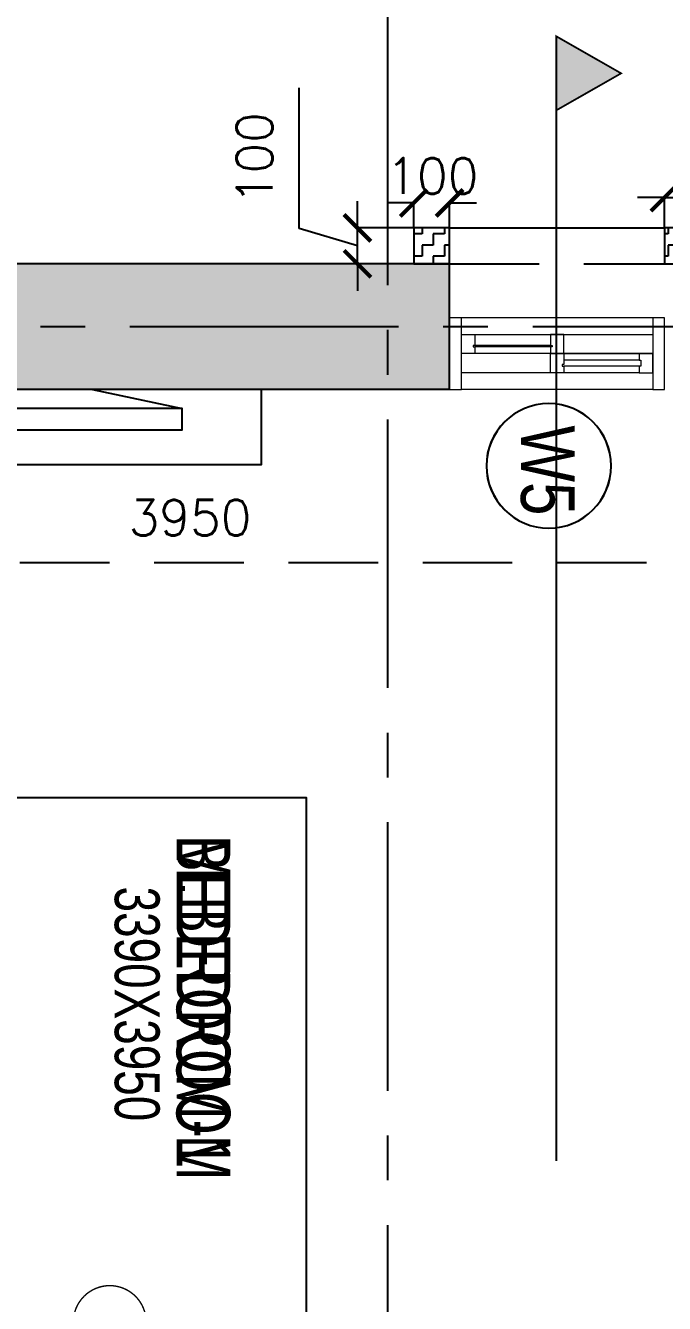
# Model space of a CAD drawing. Header units: millimetres. Extents: x -414464 to 1686, y -90036 to 108605.
# Drawn here: x -119100 to -117316, y -58068 to -54499 of the extents above; entities that cross this region are included whole.
import ezdxf
from ezdxf.enums import TextEntityAlignment as Align

# ---------------------------------------------------------------- set-up
doc = ezdxf.new("R2010")
doc.units = ezdxf.units.MM
doc.header["$LTSCALE"] = 1000
doc.header["$MEASUREMENT"] = 0
for name, pattern in [('$1$AUDIT_D_120904163729-0', [0]), ('$36$HIDDEN', [0.375, 0.25, -0.125]), ('AUDIT_D_120904163729-0', [0]), ('T8(T9 IS SIMILAR) - DIMENSION & TEXTING$1$HIDDEN', [0.375, 0.25, -0.125]), ('T8(T9 IS SIMILAR) - TYPICAL FLOOR ELEVATION$1$AUDIT_D_120904163729-0', [0]), ('T8(T9 IS SIMILAR) - TYPICAL FLOOR ELEVATION$1$HIDDEN', [0.375, 0.25, -0.125]), ('T8_PROFILE SECTIONS$0$HIDDEN', [0.375, 0.25, -0.125]), ('T8_PROFILE SECTIONS$0$PHANTOM2', [1.25, 0.625, -0.125, 0.125, -0.125, 0.125, -0.125]), ('T8_REFUGE COLUMNS$1$CENTER2', [1.125, 0.75, -0.125, 0.125, -0.125])]:
    doc.linetypes.add(name, pattern=pattern)
doc.layers.get('0').update_dxf_attribs({"linetype": 'AUDIT_D_120904163729-0'})
for name, color, linetype in [('$0$A-HATCH -160', 251, '$1$AUDIT_D_120904163729-0'), ('$21$A-DIMENSIONS', 2, '$36$HIDDEN'), ('2BHK-A - FRONT$0$2BHK-A - FRONT$0$a-furniture', 8, 'Continuous'), ('2BHK-A - FRONT$1$a-furniture', 8, 'Continuous'), ('2BHK-A - FRONT$1$a-window-no', 125, 'Continuous'), ('a-rcc', 3, 'Continuous'), ('T8(T9 IS SIMILAR) - DIMENSION & TEXTING$1$A-DIMENSIONS', 2, 'T8(T9 IS SIMILAR) - DIMENSION & TEXTING$1$HIDDEN'), ('T8(T9 IS SIMILAR) - DIMENSION & TEXTING$1$a-window-no', 125, 'Continuous'), ('T8(T9 IS SIMILAR) - TYPICAL FLOOR ELEVATION$1$A-DIM', 1, 'T8(T9 IS SIMILAR) - TYPICAL FLOOR ELEVATION$1$AUDIT_D_120904163729-0'), ('T8(T9 IS SIMILAR) - TYPICAL FLOOR ELEVATION$1$A-WALL HATCH', 252, 'T8(T9 IS SIMILAR) - TYPICAL FLOOR ELEVATION$1$AUDIT_D_120904163729-0'), ('T8(T9 IS SIMILAR) - TYPICAL FLOOR ELEVATION$1$A-WALL-FEATURES', 6, 'T8(T9 IS SIMILAR) - TYPICAL FLOOR ELEVATION$1$AUDIT_D_120904163729-0'), ('T8(T9 IS SIMILAR)$1$$6$a-beam 2', 50, 'Continuous'), ('T8_PROFILE SECTIONS$0$A-PROFILE SECTIONS', 81, 'T8_PROFILE SECTIONS$0$PHANTOM2'), ('T8_REFUGE COLUMNS$1$A-CENTERLINE', 193, 'T8_REFUGE COLUMNS$1$CENTER2'), ('T8_REFUGE COLUMNS$1$A-RCC COLS', 3, 'Continuous'), ('T8_TYPICAL COLUMNS$1$A-RCC COLS', 3, 'Continuous')]:
    doc.layers.add(name, color=color, linetype=linetype)
for name, color, linetype, lineweight in [('2BHK-A - FRONT$1$a-Text', 4, 'Continuous', 0), ('2BHK-A - FRONT$1$a-TEXT -R SIZE', 4, 'Continuous', 0), ('2BHK-A - FRONT$1$A-WALL- 160', 6, 'Continuous', 30), ('2BHK-A - FRONT$1$Window', 4, 'Continuous', 20), ('T8(T9 IS SIMILAR) - DIMENSION & TEXTING$1$a-Text', 4, 'Continuous', 0), ('T8(T9 IS SIMILAR) - DIMENSION & TEXTING$1$a-TEXT -R SIZE', 4, 'Continuous', 0), ('T8(T9 IS SIMILAR)$1$D&W', 8, 'Continuous', 25), ('T8_REFUGE COLUMNS$1$A-COLUMN NO size reduce', 81, 'Continuous', 25)]:
    doc.layers.add(name, color=color, linetype=linetype, lineweight=lineweight)
doc.layers.add('T8_REFUGE COLUMNS$1$COL-HATCH', color=7, linetype='Continuous', lineweight=25, true_color=0xa3a3a3)
doc.styles.add('2BHK-A - FRONT$1$ARIAL ARROW', font='swisscl.ttf')
doc.styles.add('2BHK-A - FRONT$1$LODHA STANDERD', font='sanss___.ttf')
doc.styles.add('T8(T9 IS SIMILAR) - DIMENSION & TEXTING$1$ARIAL ARROW', font='swisscl.ttf')
doc.styles.add('T8(T9 IS SIMILAR) - DIMENSION & TEXTING$1$LODHA STANDERD', font='sanss___.ttf')
doc.styles.add('T8(T9 IS SIMILAR) - DIMENSION & TEXTING$1$Romans 1', font='romans.shx', dxfattribs={"height": 100})
doc.styles.add('T8(T9 IS SIMILAR) - TYPICAL FLOOR ELEVATION$1$Romans 1', font='romans.shx', dxfattribs={"height": 100})
doc.dimstyles.new('T8(T9 IS SIMILAR) - DIMENSION & TEXTING$1$ALPINE S', dxfattribs={"dimscale": 0, "dimtxt": 100, "dimasz": 75, "dimexe": 0, "dimexo": 0, "dimgap": 75, "dimtad": 1, "dimdec": 0, "dimzin": 0, "dimdsep": 46, "dimtxsty": 'T8(T9 IS SIMILAR) - DIMENSION & TEXTING$1$Romans 1', "dimblk": 'T8(T9 IS SIMILAR) - DIMENSION & TEXTING$1$_ArchTick', "dimcen": 0.09, "dimclrd": 256, "dimclre": 256, "dimclrt": 7, "dimadec": 0, "dimazin": 0, "dimtfac": 1, "dimtdec": 0, "dimtofl": 0, "dimtmove": 1, "dimatfit": 0, "dimldrblk": 'T8(T9 IS SIMILAR) - DIMENSION & TEXTING$1$_Open90', "dimfxl": 1, "dimtolj": 1, "dimtzin": 0, "dimarcsym": 0})
doc.dimstyles.new('T8(T9 IS SIMILAR) - TYPICAL FLOOR ELEVATION$1$ALPINE S', dxfattribs={"dimscale": 0, "dimtxt": 100, "dimasz": 75, "dimexe": 0, "dimexo": 0, "dimgap": 75, "dimtad": 1, "dimdec": 0, "dimzin": 0, "dimdsep": 46, "dimtxsty": 'T8(T9 IS SIMILAR) - TYPICAL FLOOR ELEVATION$1$Romans 1', "dimblk": 'T8(T9 IS SIMILAR) - TYPICAL FLOOR ELEVATION$1$_ArchTick', "dimcen": 0.09, "dimclrd": 256, "dimclre": 256, "dimclrt": 7, "dimadec": 0, "dimazin": 0, "dimtfac": 1, "dimtdec": 0, "dimtofl": 0, "dimtmove": 1, "dimatfit": 0, "dimldrblk": 'T8(T9 IS SIMILAR) - TYPICAL FLOOR ELEVATION$1$_Open90', "dimfxl": 1, "dimtolj": 1, "dimtzin": 0, "dimarcsym": 0})

# ---------------------------------------------------------------- blocks, each defined once
blk = doc.blocks.new('T8_REFUGE COLUMNS')
at = {"layer": 'T8_REFUGE COLUMNS$1$COL-HATCH', "linetype": 'ByBlock'}
h = blk.add_hatch(color=256, dxfattribs=at)
h.dxf.hatch_style = 1
h.paths.add_polyline_path([(1195392.1, -5726519.9), (1195742.1, -5726519.9), (1195742.1, -5724724.9), (1195392.1, -5724724.9)])
at = {"layer": 'T8_REFUGE COLUMNS$1$A-CENTERLINE'}
for p, q in [((1195567.1, -5727867.6), (1195567.1, -5698299.6)), ((1217951.3, -5724897.4), (1182156.9, -5724897.4))]:
    blk.add_line(p, q, dxfattribs=at)
at = {"layer": 'T8_REFUGE COLUMNS$1$A-COLUMN NO size reduce', "linetype": 'ByBlock', "const_width": 3.9}
blk.add_lwpolyline([(1198347.2, -5725775.4, -1), (1198347.2, -5725572.2), (1198949.1, -5725572.2, -1), (1198949.1, -5725775.4)], format="xyb", close=True, dxfattribs=at)
at = {"layer": 'T8_REFUGE COLUMNS$1$A-RCC COLS', "linetype": 'ByBlock'}
blk.add_lwpolyline([(1195392.1, -5726519.9), (1195742.1, -5726519.9), (1195742.1, -5724724.9), (1195392.1, -5724724.9)], close=True, dxfattribs=at)
blk = doc.blocks.new('T8_TYPICAL COLUMNS')
at = {"layer": 'T8_TYPICAL COLUMNS$1$A-RCC COLS', "linetype": 'ByBlock'}
blk.add_blockref('T8_REFUGE COLUMNS', (0, 0), dxfattribs=at)
blk = doc.blocks.new('2BHK-A - FRONT$1$WINDOW TAG')
at = {"layer": '2BHK-A - FRONT$1$a-window-no'}
blk.add_circle((0, 0), 174.1, dxfattribs=at)
at = {"layer": '2BHK-A - FRONT$1$a-window-no', "style": '2BHK-A - FRONT$1$LODHA STANDERD'}
blk.add_attdef('WINDOW', text='', height=150, dxfattribs=at).set_placement((11.3, 2.8), align=Align.MIDDLE_CENTER)
blk = doc.blocks.new('2BHK-A - FRONT$1$1500-flat-1-flat-1')
at = {"layer": '2BHK-A - FRONT$1$Window', "color": 1, "lineweight": 13}
for p, q in [((5694378.8, 1149675.6), (5694378.8, 1149141.6, 0)), ((5694425.5, 1149179.1, 0), (5694425.5, 1149675.6)), ((5694478.8, 1149427.4), (5694478.8, 1149675.6)), ((5694578.8, 1149675.6), (5694578.8, 1149141.6, 0)), ((5694478.8, 1149638.1), (5694478.8, 1149427.4)), ((5694532.2, 1149638.1), (5694532.2, 1149141.6, 0)), ((5694478.8, 1149457), (5694478.8, 1149141.6, 0)), ((5694378.8, 1149389.9), (5694378.8, 1149179.1, 0)), ((5694478.8, 1149389.9), (5694478.8, 1149179.1, 0))]:
    blk.add_line(p, q, dxfattribs=at)
at = {"layer": '2BHK-A - FRONT$1$Window', "color": 5, "lineweight": 13}
for p, q in [((5694497.4, 1149638.1), (5694497.4, 1149427.4)), ((5694513.6, 1149638.1), (5694513.6, 1149427.4)), ((5694455.7, 1149389.9), (5694455.7, 1149179.1, 0)), ((5694460.2, 1149389.9), (5694460.2, 1149179.1, 0))]:
    blk.add_line(p, q, dxfattribs=at)
at = {"layer": '2BHK-A - FRONT$1$Window', "color": 4, "lineweight": 13}
for points in [[(5694378.8, 1149708.6), (5694378.8, 1149675.6), (5694578.8, 1149675.6), (5694578.8, 1149708.6)], [(5694513.6, 1149638.1), (5694532.2, 1149638.1), (5694532.2, 1149675.6), (5694478.8, 1149675.6), (5694478.8, 1149638.1), (5694497.4, 1149638.1), (5694497.4, 1149642.6), (5694513.6, 1149642.6)], [(5694460.2, 1149389.9), (5694478.8, 1149389.9), (5694478.8, 1149427.4), (5694425.5, 1149427.4), (5694425.5, 1149389.9), (5694455.7, 1149389.9), (5694455.7, 1149394.4), (5694460.2, 1149394.4)], [(5694513.6, 1149427.4), (5694532.2, 1149427.4), (5694532.2, 1149389.9), (5694478.8, 1149389.9), (5694478.8, 1149427.4), (5694509.1, 1149427.4), (5694509.1, 1149422.9), (5694513.6, 1149422.9)], [(5694460.2, 1149179.1), (5694478.8, 1149179.1), (5694478.8, 1149141.6), (5694425.5, 1149141.6), (5694425.5, 1149179.1), (5694455.7, 1149179.1), (5694455.7, 1149174.6), (5694460.2, 1149174.6)], [(5694378.8, 1149141.6), (5694378.8, 1149108.6), (5694578.8, 1149108.6), (5694578.8, 1149141.6)]]:
    blk.add_lwpolyline(points, close=True, dxfattribs=at)
blk = doc.blocks.new('2BHK-A - FRONT$1$A$C7BF77BFD')
at = {"layer": '2BHK-A - FRONT$1$a-furniture'}
for p, q in [((-300, 1078.1), (-246.9, 1328.1)), ((-300, 1078.1), (-300, 478.1)), ((-246.9, 228.1), (-300, 478.1))]:
    blk.add_line(p, q, dxfattribs=at)
for points in [[(-300, 1550), (-300, 0), (-90, 0), (-90, 1550)], [(-246.9, 228.1), (-186.9, 228.1), (-186.9, 1328.1), (-246.9, 1328.1)]]:
    blk.add_lwpolyline(points, close=True, dxfattribs=at)
blk = doc.blocks.new('2BHK-A - FRONT$0$2BHK-A - FRONT$0$a bed')
at = {"color": 0, "linetype": 'ByBlock', "extrusion": (1.06338e-09, -0.000260045, 1)}
for q in [(78.6, 2497.2), (328.9, 2497.3), (203.8, 2280.5)]:
    blk.add_line((203.8, 2425), q, dxfattribs=at)
at = {"color": 0, "linetype": 'ByBlock'}
for p, q in [((675, 2200, 0), (675, 737.5, 0)), ((221.8, 1867.4, 0), (383.5, 2029, 0)), ((444.1, 2029, 0), (605.8, 1867.4, 0)), ((334.7, 1693.9, 0), (221.8, 1806.8, 0)), ((605.8, 1806.8, 0), (492.9, 1693.9, 0)), ((221.8, 1581, 0), (383.5, 1742.6, 0)), ((444.1, 1742.6, 0), (605.8, 1581, 0)), ((221.8, 1389.8, 0), (383.5, 1551.4, 0)), ((444.1, 1551.4, 0), (605.8, 1389.8, 0)), ((287.1, 1455.1, 0), (221.8, 1520.4, 0)), ((605.8, 1520.4, 0), (540.5, 1455.1, 0)), ((383.5, 1167.5, 0), (221.8, 1329.2, 0)), ((605.8, 1329.2, 0), (444.1, 1167.5, 0)), ((221.8, 857.3, 0), (383.5, 1019, 0)), ((444.1, 1019, 0), (605.8, 857.3, 0)), ((221.8, 679, 0), (383.5, 840.6, 0)), ((444.1, 840.6, 0), (605.8, 679, 0)), ((280.7, 737.9, 0), (221.8, 796.7, 0)), ((605.8, 796.7, 0), (546.9, 737.9, 0)), ((1095.6, 737.5, 0), (675, 737.5, 0)), ((675, 737.5, 0), (1095.6, 400, 0)), ((1095.6, 400, 0), (1095.6, 737.5, 0)), ((383.5, 456.7, 0), (221.8, 618.4, 0)), ((605.8, 618.4, 0), (444.1, 456.7, 0)), ((56.3, 400, 0), (506.3, 400, 0))]:
    blk.add_line(p, q, dxfattribs=at)
at = {"color": 0, "linetype": 'ByBlock', "extrusion": (1.06338e-09, 0.000260045, 1)}
for q in [(203.8, 319.5), (78.6, 102.8), (328.9, 102.7)]:
    blk.add_line((203.8, 175), q, dxfattribs=at)
at = {"color": 0, "linetype": 'ByBlock'}
for points in [[(0, 2200), (0, 2650), (400, 2650), (400, 2200)], [(0, 400), (0, -50), (400, -50), (400, 400)]]:
    blk.add_lwpolyline(points, close=True, dxfattribs=at)
blk.add_lwpolyline([(0, 400), (2250, 400), (2250, 2200), (0, 2200), (0, 400)], dxfattribs=at)
at = {"color": 0, "linetype": 'ByBlock', "extrusion": (1.06338e-09, -0.000260045, 1)}
for radius in [144.5, 108.4]:
    blk.add_circle((203.8, 2425, -0.6), radius, dxfattribs=at)
at = {"color": 0, "linetype": 'ByBlock', "extrusion": (1.06338e-09, 0.000260045, 1)}
for radius in [144.5, 108.4]:
    blk.add_circle((203.8, 175, 0), radius, dxfattribs=at)
at = {"color": 0, "linetype": 'ByBlock', "extrusion": (7.42612e-06, -2.34658e-07, -1)}
for centre, major_axis, start_param, end_param in [((417.2, 2002.1, 0), (-26.9, 26.9, 0), 6.283185, 7.853982), ((252.2, 1837.1, 0.7), (-30.3, 30.3, 0), 4.712389, 6.283185), ((575.4, 1837.1, 0.7), (30.3, 30.3, 0), 0, 1.570796), ((413.8, 1712.3, 0.7), (-30.3, 30.3, 0), 6.283185, 7.853982), ((252.2, 1550.7, 0.7), (30.3, 30.3, 0), 3.141593, 4.712389), ((575.4, 1550.7, 0.7), (30.3, 30.3, 0), 0, 1.570796), ((413.8, 1521.1, 0.7), (30.3, 30.3, 0), 4.712389, 6.283185), ((252.2, 1359.5, 0.7), (-30.3, 30.3, 0), 4.712389, 6.283185), ((575.4, 1359.5, 0.7), (-30.3, 30.3, 0), 1.570796, 3.141593), ((413.8, 1197.8, 0.7), (-30.3, 30.3, 0), 3.141593, 4.712389), ((413.8, 988.7, 0.7), (30.3, 30.3, 0), 4.712389, 6.283185), ((252.2, 827, 0.7), (30.3, 30.3, 0), 3.141593, 4.712389), ((575.4, 827, 0.7), (-30.3, 30.3, 0), 1.570796, 3.141593), ((413.8, 810.3, 0.7), (30.3, 30.3, 0), 4.712389, 6.283185), ((252.2, 648.7, 0.7), (-30.3, 30.3, 0), 4.712389, 6.283185), ((575.4, 648.7, 0.7), (-30.3, 30.3, 0), 1.570796, 3.141593), ((413.8, 487.1, 0.7), (30.3, 30.3, 0), 1.570796, 3.141593)]:
    blk.add_ellipse(centre, major_axis=major_axis, ratio=1, start_param=start_param, end_param=end_param, dxfattribs=at)
blk = doc.blocks.new('2BHK-A - FRONT')
at = {"layer": '2BHK-A - FRONT$0$2BHK-A - FRONT$0$a-furniture', "extrusion": (4.84058e-05, -0.000523293, -1), "zscale": -1, "rotation": 359.9999999999999}
blk.add_blockref('2BHK-A - FRONT$0$2BHK-A - FRONT$0$a bed', (-1144639.5, -5727323.8, 3052.9), dxfattribs=at)
at = {"layer": '2BHK-A - FRONT$1$a-furniture', "extrusion": (-0.000159294, 0.000512155, 1)}
blk.add_blockref('2BHK-A - FRONT$1$A$C7BF77BFD', (1141549.5, -5726798.7, -3115.6), dxfattribs=at)
at = {"layer": '2BHK-A - FRONT$1$A-WALL- 160'}
blk.add_blockref('2BHK-A - FRONT$1$1500-flat-1-flat-1', (-4553329, -6873832.8), dxfattribs=at)
at = {"layer": '2BHK-A - FRONT$1$a-window-no'}
ref = blk.add_blockref('2BHK-A - FRONT$1$WINDOW TAG', (1141463.3, -5724447.5), dxfattribs=dict(at, xscale=-1, rotation=180))
ref.add_attrib('WINDOW', 'W5', dxfattribs={"height": 150, "style": '2BHK-A - FRONT$1$LODHA STANDERD', "width": 0.8}).set_placement((1141475.9, -5724450.2), align=Align.MIDDLE_CENTER)
at = {"layer": '2BHK-A - FRONT$1$a-Text', "style": '2BHK-A - FRONT$1$ARIAL ARROW'}
blk.add_text('M.BEDROOM', height=150, dxfattribs=at).set_placement((1142494.1, -5725487))
at = {"layer": '2BHK-A - FRONT$1$a-TEXT -R SIZE', "color": 2, "style": '2BHK-A - FRONT$1$ARIAL ARROW'}
blk.add_text('3390X3950', height=125, dxfattribs=at).set_placement((1142638.2, -5725659.4))
blk = doc.blocks.new('T8(T9 IS SIMILAR) - TYPICAL FLOOR ELEVATION$1$_ArchTick')
at = {"color": 0, "linetype": 'ByBlock', "const_width": 0.15}
blk.add_lwpolyline([(-0.5, -0.5), (0.5, 0.5)], dxfattribs=at)
blk = doc.blocks.new('*D4552')
at = {"layer": 'T8(T9 IS SIMILAR) - TYPICAL FLOOR ELEVATION$1$A-DIM', "linetype": 'T8(T9 IS SIMILAR) - TYPICAL FLOOR ELEVATION$1$HIDDEN', "lineweight": -2, "transparency": 16777216}
for p, q in [((1195291.6, -5724824.9), (1195291.6, -5724982)), ((1195392.1, -5724824.9), (1195392.1, -5724982))]:
    blk.add_line(p, q, dxfattribs=at)
at = {"layer": 'T8(T9 IS SIMILAR) - TYPICAL FLOOR ELEVATION$1$A-DIM', "lineweight": -2, "transparency": 16777216}
for p, q in [((1195291.6, -5724982), (1195216.6, -5724982)), ((1195392.1, -5724982), (1195291.6, -5724982)), ((1195341.8, -5724982), (1195293.1, -5725144.5)), ((1195392.1, -5724982), (1195467.1, -5724982)), ((1195293.1, -5725144.5), (1194900.2, -5725144.5))]:
    blk.add_line(p, q, dxfattribs=at)
at = {"layer": 'T8(T9 IS SIMILAR) - TYPICAL FLOOR ELEVATION$1$A-DIM', "linetype": 'ByBlock', "lineweight": -2, "transparency": 16777216, "xscale": 75, "yscale": 75, "zscale": 75}
blk.add_blockref('T8(T9 IS SIMILAR) - TYPICAL FLOOR ELEVATION$1$_ArchTick', (1195291.6, -5724982), dxfattribs=at)
at = {"layer": 'T8(T9 IS SIMILAR) - TYPICAL FLOOR ELEVATION$1$A-DIM', "linetype": 'ByBlock', "lineweight": -2, "transparency": 16777216, "xscale": 75, "yscale": 75, "zscale": 75, "rotation": 180}
blk.add_blockref('T8(T9 IS SIMILAR) - TYPICAL FLOOR ELEVATION$1$_ArchTick', (1195392.1, -5724982), dxfattribs=at)
at = {"layer": 'T8(T9 IS SIMILAR) - TYPICAL FLOOR ELEVATION$1$A-DIM', "color": 7, "linetype": 'ByBlock', "transparency": 16777216, "insert": (1195096.7, -5725269.5), "char_height": 100, "attachment_point": 5, "rotation": 180, "style": 'T8(T9 IS SIMILAR) - TYPICAL FLOOR ELEVATION$1$Romans 1'}
blk.add_mtext('\\A1;100', dxfattribs=at)
blk = doc.blocks.new('T8(T9 IS SIMILAR) - TYPICAL FLOOR ELEVATION$1$_Open90')
at = {"color": 0, "linetype": 'ByBlock', "lineweight": -2}
for p, q in [((-0.5, 0.5), (0, 0)), ((0, 0), (-1, 0)), ((0, 0), (-0.5, -0.5))]:
    blk.add_line(p, q, dxfattribs=at)
blk = doc.blocks.new('*D4553')
at = {"layer": 'T8(T9 IS SIMILAR) - TYPICAL FLOOR ELEVATION$1$A-DIM', "lineweight": -2, "transparency": 16777216}
for p, q in [((1195044.3, -5724026.1), (1195044.3, -5723633.3)), ((1195206.8, -5724024.9), (1195206.8, -5723949.9)), ((1195206.8, -5724074.9), (1195044.3, -5724026.1)), ((1195206.8, -5724124.9), (1195206.8, -5724024.9)), ((1195206.8, -5724124.9), (1195206.8, -5724199.9))]:
    blk.add_line(p, q, dxfattribs=at)
at = {"layer": 'T8(T9 IS SIMILAR) - TYPICAL FLOOR ELEVATION$1$A-DIM', "linetype": 'T8(T9 IS SIMILAR) - TYPICAL FLOOR ELEVATION$1$HIDDEN', "lineweight": -2, "transparency": 16777216}
for p, q in [((1195291.6, -5724024.9), (1195206.8, -5724024.9)), ((1195291.6, -5724124.9), (1195206.8, -5724124.9))]:
    blk.add_line(p, q, dxfattribs=at)
at = {"layer": 'T8(T9 IS SIMILAR) - TYPICAL FLOOR ELEVATION$1$A-DIM', "linetype": 'ByBlock', "lineweight": -2, "transparency": 16777216, "xscale": 75, "yscale": 75, "zscale": 75}
for p, rotation in [((1195206.8, -5724024.9), 270), ((1195206.8, -5724124.9), 90)]:
    blk.add_blockref('T8(T9 IS SIMILAR) - TYPICAL FLOOR ELEVATION$1$_ArchTick', p, dxfattribs=dict(at, rotation=rotation))
at = {"layer": 'T8(T9 IS SIMILAR) - TYPICAL FLOOR ELEVATION$1$A-DIM', "color": 7, "linetype": 'ByBlock', "transparency": 16777216, "insert": (1194919.3, -5723829.7), "char_height": 100, "attachment_point": 5, "rotation": 90, "style": 'T8(T9 IS SIMILAR) - TYPICAL FLOOR ELEVATION$1$Romans 1'}
blk.add_mtext('\\A1;100', dxfattribs=at)
blk = doc.blocks.new('*D4564')
at = {"layer": 'T8(T9 IS SIMILAR) - TYPICAL FLOOR ELEVATION$1$A-DIM', "lineweight": -2, "transparency": 16777216}
for p, q in [((1195221.7, -5724724.9), (1195221.7, -5724649.9)), ((1195221.7, -5724824.9), (1195221.7, -5724899.9))]:
    blk.add_line(p, q, dxfattribs=at)
at = {"layer": 'T8(T9 IS SIMILAR) - TYPICAL FLOOR ELEVATION$1$A-DIM', "linetype": 'T8(T9 IS SIMILAR) - TYPICAL FLOOR ELEVATION$1$HIDDEN', "lineweight": -2, "transparency": 16777216}
for p, q in [((1195291.6, -5724724.9), (1195221.7, -5724724.9)), ((1195291.6, -5724824.9), (1195221.7, -5724824.9))]:
    blk.add_line(p, q, dxfattribs=at)
at = {"layer": 'T8(T9 IS SIMILAR) - TYPICAL FLOOR ELEVATION$1$A-DIM', "linetype": 'ByBlock', "lineweight": -2, "transparency": 16777216, "xscale": 75, "yscale": 75, "zscale": 75}
for p, rotation in [((1195221.7, -5724724.9), 270), ((1195221.7, -5724824.9), 90)]:
    blk.add_blockref('T8(T9 IS SIMILAR) - TYPICAL FLOOR ELEVATION$1$_ArchTick', p, dxfattribs=dict(at, rotation=rotation))
at = {"layer": 'T8(T9 IS SIMILAR) - TYPICAL FLOOR ELEVATION$1$A-DIM', "color": 7, "linetype": 'ByBlock', "transparency": 16777216, "insert": (1195146.3, -5724772.8), "char_height": 100, "attachment_point": 5, "rotation": 90, "style": 'T8(T9 IS SIMILAR) - TYPICAL FLOOR ELEVATION$1$Romans 1'}
blk.add_mtext('\\A1;100', dxfattribs=at)
blk = doc.blocks.new('T8(T9 IS SIMILAR) - DIMENSION & TEXTING$1$WINDOW TAG')
at = {"layer": 'T8(T9 IS SIMILAR) - DIMENSION & TEXTING$1$a-window-no'}
blk.add_circle((0, 0), 174.1, dxfattribs=at)
at = {"layer": 'T8(T9 IS SIMILAR) - DIMENSION & TEXTING$1$a-window-no', "style": 'T8(T9 IS SIMILAR) - DIMENSION & TEXTING$1$LODHA STANDERD'}
blk.add_attdef('WINDOW', text='', height=150, dxfattribs=at).set_placement((11.3, 2.8), align=Align.MIDDLE_CENTER)
blk = doc.blocks.new('T8(T9 IS SIMILAR) - DIMENSION & TEXTING$1$_ArchTick')
at = {"color": 0, "linetype": 'ByBlock', "const_width": 0.15}
blk.add_lwpolyline([(-0.5, -0.5), (0.5, 0.5)], dxfattribs=at)
blk = doc.blocks.new('*D1606')
at = {"layer": 'T8(T9 IS SIMILAR) - DIMENSION & TEXTING$1$A-DIMENSIONS', "linetype": 'T8(T9 IS SIMILAR) - DIMENSION & TEXTING$1$HIDDEN', "lineweight": -2, "transparency": 16777216}
for p, q in [((1196392.3, -5723474.4), (1196225.7, -5723474.4)), ((1196320.7, -5727424.6), (1196225.7, -5727424.6))]:
    blk.add_line(p, q, dxfattribs=at)
at = {"layer": 'T8(T9 IS SIMILAR) - DIMENSION & TEXTING$1$A-DIMENSIONS', "lineweight": -2, "transparency": 16777216}
blk.add_line((1196225.7, -5727424.6), (1196225.7, -5723474.4), dxfattribs=at)
at = {"layer": 'T8(T9 IS SIMILAR) - DIMENSION & TEXTING$1$A-DIMENSIONS', "linetype": 'ByBlock', "lineweight": -2, "transparency": 16777216, "xscale": 75, "yscale": 75, "zscale": 75}
for p, rotation in [((1196225.7, -5723474.4), 90), ((1196225.7, -5727424.6), 270)]:
    blk.add_blockref('T8(T9 IS SIMILAR) - DIMENSION & TEXTING$1$_ArchTick', p, dxfattribs=dict(at, rotation=rotation))
at = {"layer": 'T8(T9 IS SIMILAR) - DIMENSION & TEXTING$1$A-DIMENSIONS', "color": 7, "linetype": 'ByBlock', "transparency": 16777216, "insert": (1196100.7, -5725449.5), "char_height": 100, "attachment_point": 5, "rotation": 90, "style": 'T8(T9 IS SIMILAR) - DIMENSION & TEXTING$1$Romans 1'}
blk.add_mtext('\\A1;3950', dxfattribs=at)
blk = doc.blocks.new('T8(T9 IS SIMILAR) - DIMENSION & TEXTING$1$_Open90')
at = {"color": 0, "linetype": 'ByBlock', "lineweight": -2}
for p, q in [((-0.5, 0.5), (0, 0)), ((0, 0), (-1, 0)), ((0, 0), (-0.5, -0.5))]:
    blk.add_line(p, q, dxfattribs=at)
blk = doc.blocks.new('T8_PROFILE SECTIONS$0$MH')
at = {"layer": 'T8_PROFILE SECTIONS$0$A-PROFILE SECTIONS', "linetype": 'T8_PROFILE SECTIONS$0$HIDDEN', "ltscale": 2}
h = blk.add_hatch(color=256, dxfattribs=at)
h.dxf.hatch_style = 1
h.paths.add_polyline_path([(1140339.1, -5697424.8), (1140519.9, -5697528.1), (1140339.1, -5697631.3)])
at = {"layer": 'T8_PROFILE SECTIONS$0$A-PROFILE SECTIONS', "linetype": 'T8_PROFILE SECTIONS$0$HIDDEN', "ltscale": 2, "const_width": 5}
blk.add_lwpolyline([(1140339.1, -5697424.8), (1140339.1, -5697424.8), (1140519.9, -5697528.1), (1140339.1, -5697631.3)], close=True, dxfattribs=at)
blk.add_lwpolyline([(1140339.1, -5697424.8), (1140339.1, -5700565.7)], dxfattribs=at)
blk = doc.blocks.new('PROFILE SECTION LINE T9')
at = {"layer": 'T8_PROFILE SECTIONS$0$A-PROFILE SECTIONS', "linetype": 'ByBlock', "rotation": 90.00000000000001}
blk.add_blockref('T8_PROFILE SECTIONS$0$MH', (-5688386.6, -1153150, 0), dxfattribs=at)
blk = doc.blocks.new('T8(T9 IS SIMILAR) - TYPICAL FLOOR ELEVATION')
at = {"layer": 'T8(T9 IS SIMILAR) - TYPICAL FLOOR ELEVATION$1$A-WALL HATCH', "linetype": 'ByBlock'}
h = blk.add_hatch(dxfattribs=at)
h.set_pattern_fill('ZIGZAG', color=256, scale=250)
h.set_pattern_definition([(270, (1214830.922, -5731055.582), (31.25, -31.25), [31.25, -31.25]), (0, (1214830.922, -5731086.832), (31.25, 31.25), [31.25, -31.25])])
h.paths.add_polyline_path([(1195291.6, -5724024.9), (1195291.6, -5724124.9), (1195392.1, -5724124.9), (1195392.1, -5724024.9)])
h.paths.add_polyline_path([(1195291.6, -5724724.9), (1195291.6, -5724824.9), (1195392.1, -5724824.9), (1195392.1, -5724724.9)])
at = {"layer": 'T8(T9 IS SIMILAR) - TYPICAL FLOOR ELEVATION$1$A-WALL-FEATURES', "color": 8}
blk.add_line((1195291.6, -5724724.9), (1195291.6, -5724124.9), dxfattribs=at)
at = {"layer": 'T8(T9 IS SIMILAR) - TYPICAL FLOOR ELEVATION$1$A-WALL-FEATURES', "color": 8, "linetype": 'T8(T9 IS SIMILAR) - TYPICAL FLOOR ELEVATION$1$HIDDEN'}
blk.add_line((1195392.1, -5724724.9), (1195392.1, -5724124.9), dxfattribs=at)
at = {"layer": 'T8(T9 IS SIMILAR) - TYPICAL FLOOR ELEVATION$1$A-WALL-FEATURES', "linetype": 'ByBlock'}
for points in [[(1195291.6, -5724024.9), (1195291.6, -5724124.9), (1195392.1, -5724124.9), (1195392.1, -5724024.9)], [(1195291.6, -5724724.9), (1195291.6, -5724824.9), (1195392.1, -5724824.9), (1195392.1, -5724724.9)]]:
    blk.add_lwpolyline(points, close=True, dxfattribs=at)
at = {"layer": 'T8(T9 IS SIMILAR) - TYPICAL FLOOR ELEVATION$1$A-DIM', "linetype": 'ByBlock'}
for base, p1, p2, angle, picture, middle in [((1195206.8, -5724024.9), (1195291.6, -5724124.9), (1195291.6, -5724024.9), 90, '*D4553', (1194919.3, -5723951.1)), ((1195291.6214, -5724982.0387), (1195392.0691, -5724824.8668), (1195291.6214, -5724824.8668), 180, '*D4552', (1195218.0952, -5725269.5387))]:
    dim = blk.add_linear_dim(base=base, p1=p1, p2=p2, angle=angle, dimstyle='T8(T9 IS SIMILAR) - TYPICAL FLOOR ELEVATION$1$ALPINE S', override={"dimscale": 1, "dimfxl": 5, "dimarcsym": 1}, dxfattribs=at)
    dim.commit()
    dim.dimension.update_dxf_attribs({"geometry": picture, "text_midpoint": middle})
dim = blk.add_linear_dim(base=(1195221.7, -5724824.9), p1=(1195291.6, -5724724.9), p2=(1195291.6, -5724824.9), angle=90, dimstyle='T8(T9 IS SIMILAR) - TYPICAL FLOOR ELEVATION$1$ALPINE S', override={"dimscale": 1, "dimfxl": 5, "dimarcsym": 1}, dxfattribs=at)
dim.commit()
dim.dimension.update_dxf_attribs({"geometry": '*D4564', "text_midpoint": (1195271.3, -5724772.8), "dimtype": 128})
blk = doc.blocks.new('T8(T9 IS SIMILAR) - DIMENSION & TEXTING')
at = {"layer": 'T8(T9 IS SIMILAR) - DIMENSION & TEXTING$1$a-window-no'}
ref = blk.add_blockref('T8(T9 IS SIMILAR) - DIMENSION & TEXTING$1$WINDOW TAG', (1195956.1, -5724447.6), dxfattribs=dict(at, xscale=-1, rotation=180))
ref.add_attrib('WINDOW', 'W5', dxfattribs={"height": 150, "style": 'T8(T9 IS SIMILAR) - DIMENSION & TEXTING$1$LODHA STANDERD', "width": 0.8}).set_placement((1195968.7, -5724450.4), align=Align.MIDDLE_CENTER)
at = {"layer": 'T8(T9 IS SIMILAR) - DIMENSION & TEXTING$1$a-Text', "style": 'T8(T9 IS SIMILAR) - DIMENSION & TEXTING$1$ARIAL ARROW'}
blk.add_text('BEDROOM-1', height=150, dxfattribs=at).set_placement((1196986.9, -5725487.2))
at = {"layer": 'T8(T9 IS SIMILAR) - DIMENSION & TEXTING$1$a-TEXT -R SIZE', "color": 2, "style": 'T8(T9 IS SIMILAR) - DIMENSION & TEXTING$1$ARIAL ARROW'}
blk.add_text('3390X3950', height=125, dxfattribs=at).set_placement((1197131, -5725659.6))
at = {"layer": 'T8(T9 IS SIMILAR) - DIMENSION & TEXTING$1$A-DIMENSIONS', "linetype": 'ByBlock'}
dim = blk.add_linear_dim(base=(1196225.7, -5723474.4), p1=(1196320.7, -5727424.6), p2=(1196392.3, -5723474.4, -0.7), angle=90, dimstyle='T8(T9 IS SIMILAR) - DIMENSION & TEXTING$1$ALPINE S', override={"dimscale": 1, "dimfxl": 5, "dimarcsym": 1}, dxfattribs=at)
dim.commit()
dim.dimension.update_dxf_attribs({"geometry": '*D1606', "text_midpoint": (1196100.7, -5725449.5)})
blk = doc.blocks.new('T8(T9 IS SIMILAR)')
at = {"layer": 'T8(T9 IS SIMILAR)$1$D&W', "linetype": 'ByBlock'}
blk.add_blockref('2BHK-A - FRONT', (54492.8, -0.4), dxfattribs=at)
blk.add_blockref('T8(T9 IS SIMILAR) - TYPICAL FLOOR ELEVATION', (0, 0), dxfattribs=at)
blk.add_blockref('T8_TYPICAL COLUMNS', (0, 0), dxfattribs=at)
at = {"layer": 'T8(T9 IS SIMILAR)$1$$6$a-beam 2', "linetype": 'ByBlock'}
blk.add_blockref('T8(T9 IS SIMILAR) - DIMENSION & TEXTING', (0, 0), dxfattribs=at)
blk = doc.blocks.new('A$C48506478')
at = {"layer": '$21$A-DIMENSIONS', "linetype": 'ByBlock'}
blk.add_blockref('T8(T9 IS SIMILAR)', (-1195542.6, 5727884.6), dxfattribs=at)
at = {"layer": '$0$A-HATCH -160', "linetype": 'ByBlock'}
blk.add_blockref('T8(T9 IS SIMILAR) - DIMENSION & TEXTING', (-1195542.6, 5727884.6), dxfattribs=at)
at = {"layer": 'T8_PROFILE SECTIONS$0$A-PROFILE SECTIONS', "linetype": 'ByBlock'}
blk.add_blockref('PROFILE SECTION LINE T9', (-9824.4, 16268.9, 0), dxfattribs=at)

msp = doc.modelspace()

# ---------------------------------------------------------------- block references
at = {"layer": 'a-rcc', "linetype": 'ByBlock', "rotation": 270}
msp.add_blockref('A$C48506478', (-121076, -55315.3, 0), dxfattribs=at)

doc.saveas('drawing.dxf')
